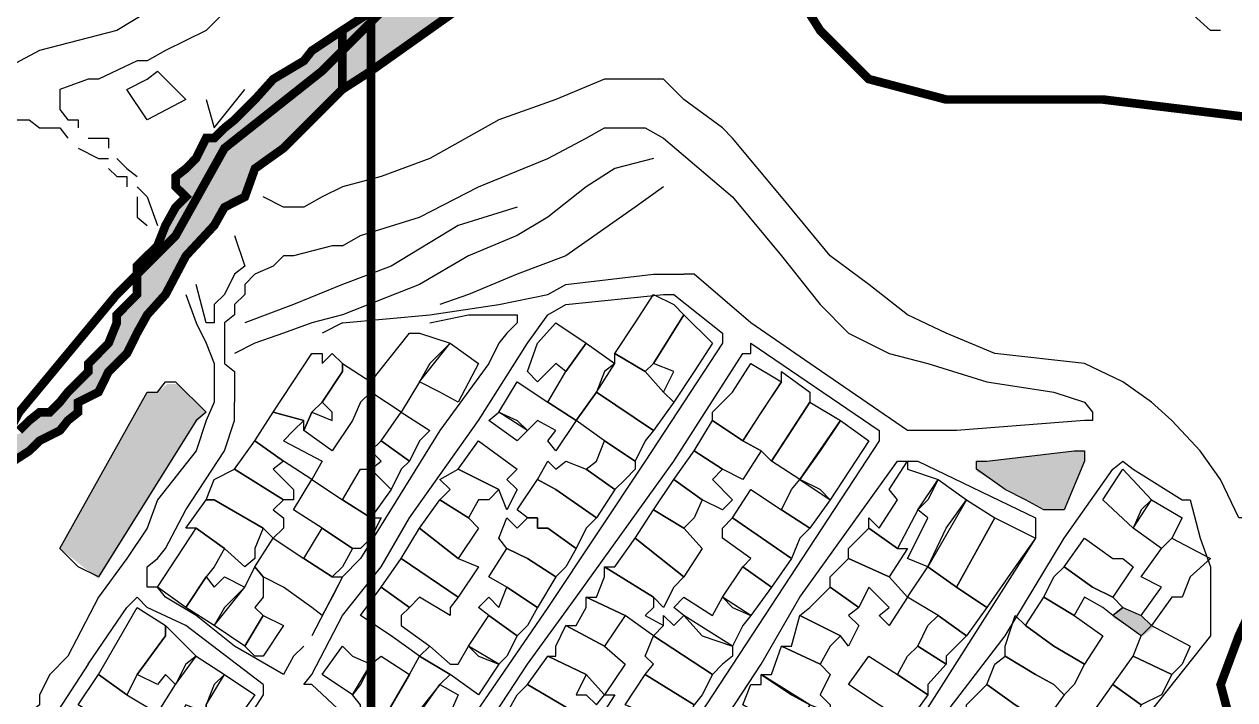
# Model space of a CAD drawing. Header units: millimetres. Extents: x -3588 to 75209, y -3737 to 38254.
# Drawn here: x 3997.3 to 4165.4, y 20101.8 to 20195.7 of the extents above; entities that cross this region are included whole.
import ezdxf

# ---------------------------------------------------------------- set-up
doc = ezdxf.new("R2010")
doc.units = ezdxf.units.MM
doc.layers.add('H', color=250, linetype='Continuous')
doc.layers.add('P', color=253, linetype='Continuous')

msp = doc.modelspace()

# ---------------------------------------------------------------- hatches: boundary and pattern name
at = {"layer": 'H', "linetype": 'Continuous'}
for points in [[(4041.519, 20186.375), (4041.519, 20194.553), (4049.697, 20199.914), (4057.891, 20204.155), (4071.43, 20213.469), (4075.383, 20214.877), (4088.938, 20225.888), (4090.346, 20227.024), (4091.754, 20231.249), (4090.346, 20233.794), (4087.529, 20238.035), (4082.168, 20246.213), (4068.613, 20259.768), (4055.058, 20274.443), (4051.105, 20281.213), (4046.88, 20290.815), (4045.744, 20297.585), (4046.88, 20301.538), (4049.697, 20309.731), (4051.105, 20312.548), (4051.105, 20313.972), (4053.65, 20320.742), (4055.058, 20320.742), (4056.482, 20316.501), (4056.482, 20311.14), (4053.65, 20300.417), (4053.65, 20296.176), (4056.482, 20292.223), (4060.435, 20284.046), (4066.068, 20274.443), (4071.43, 20267.674), (4075.383, 20263.721), (4082.168, 20251.574), (4087.529, 20244.804), (4091.754, 20238.035), (4093.179, 20233.794), (4093.179, 20229.841), (4091.754, 20225.888), (4086.393, 20216.286), (4079.624, 20209.516), (4073.974, 20208.108), (4071.43, 20205.563), (4059.299, 20198.794), (4045.744, 20189.192), (4041.519, 20186.375), (4041.519, 20186.375)], [(4041.519, 20194.553), (4041.519, 20186.375), (4037.566, 20182.422), (4033.325, 20178.469), (4029.372, 20175.636), (4027.964, 20171.699), (4025.419, 20170.275), (4024.011, 20167.458), (4019.786, 20163.506), (4017.241, 20158.144), (4014.408, 20155.312), (4013, 20152.495), (4011.88, 20149.95), (4009.047, 20147.134), (4007.639, 20144.589), (4005.094, 20143.181), (4005.094, 20141.773), (4003.686, 20140.364), (4002.278, 20138.94), (3999.461, 20137.82), (3998.325, 20136.411), (3994.084, 20133.579), (3991.555, 20131.05), (3988.722, 20126.809), (3988.722, 20125.401), (3987.314, 20124.264), (3987.314, 20121.448), (3985.906, 20117.495), (3985.906, 20116.087), (3984.77, 20113.254), (3984.77, 20110.725), (3984.77, 20109.301), (3984.77, 20105.076), (3984.77, 20102.531), (3984.77, 20099.715), (3985.906, 20098.29), (3987.314, 20094.338), (3987.314, 20091.521), (3991.555, 20086.16), (3992.675, 20082.207), (3994.084, 20080.798), (3995.508, 20079.39), (3995.508, 20077.966), (3996.916, 20076.845), (3996.916, 20072.604), (3996.916, 20068.652), (3996.916, 20065.835), (3996.916, 20063.29), (3996.916, 20059.065), (3996.916, 20055.112), (3995.508, 20053.688), (3994.084, 20050.871), (3991.555, 20048.327), (3990.131, 20046.919), (3987.314, 20046.919), (3985.906, 20045.51), (3980.545, 20042.966), (3979.136, 20041.557), (3976.592, 20040.149), (3973.759, 20038.741), (3969.806, 20038.741), (3954.859, 20034.788), (3949.481, 20031.955), (3945.256, 20030.547), (3941.303, 20029.426), (3937.351, 20026.594), (3933.11, 20025.185), (3927.748, 20021.233), (3923.795, 20018.416), (3919.57, 20014.463), (3914.209, 20009.102), (3910.256, 20003.452), (3907.424, 20000.908), (3903.471, 19998.091), (3900.654, 19995.547), (3896.701, 19992.714), (3892.46, 19989.897), (3888.507, 19988.777), (3884.282, 19985.944), (3881.738, 19984.536), (3880.329, 19983.128), (3878.921, 19981.991), (3878.921, 19980.583), (3877.513, 19979.175), (3877.513, 19977.766), (3876.376, 19976.342), (3873.56, 19975.222), (3872.135, 19975.222), (3872.135, 19973.814), (3869.607, 19972.389), (3868.183, 19970.981), (3865.366, 19968.452), (3862.821, 19965.62), (3861.413, 19962.803), (3860.005, 19962.803), (3857.188, 19961.667), (3853.235, 19958.85), (3850.402, 19957.442), (3846.449, 19954.897), (3845.041, 19954.897), (3845.041, 19953.489), (3843.633, 19952.065), (3843.633, 19950.656), (3843.633, 19948.128), (3842.497, 19943.887), (3842.497, 19939.934), (3842.497, 19935.693), (3842.497, 19934.572), (3842.497, 19933.164), (3841.088, 19931.74), (3839.68, 19928.923), (3838.272, 19927.803), (3835.727, 19926.379), (3832.91, 19926.379), (3831.486, 19926.379), (3826.125, 19926.379), (3823.308, 19926.379), (3820.763, 19927.803), (3819.355, 19927.803), (3817.947, 19928.923), (3816.539, 19930.331), (3816.539, 19931.74), (3815.402, 19935.693), (3813.994, 19941.342), (3813.994, 19943.887), (3812.586, 19946.703), (3811.161, 19952.065), (3808.633, 19956.017), (3807.208, 19957.442), (3807.208, 19958.85), (3805.8, 19958.85), (3801.847, 19960.258), (3799.03, 19960.258), (3797.622, 19960.258), (3796.214, 19958.85), (3795.078, 19957.442), (3793.669, 19956.017), (3792.261, 19954.897), (3790.837, 19953.489), (3789.428, 19949.248), (3788.308, 19946.703), (3785.475, 19941.342), (3782.659, 19935.693), (3781.522, 19930.331), (3780.114, 19926.379), (3780.114, 19924.97), (3781.522, 19923.562), (3781.522, 19922.154), (3782.659, 19921.017), (3784.067, 19919.609), (3786.884, 19918.201), (3790.837, 19915.368), (3795.078, 19912.839), (3797.622, 19910.007), (3799.03, 19907.478), (3800.439, 19906.054), (3800.439, 19903.237), (3800.439, 19901.829), (3800.439, 19899.284), (3800.439, 19897.876), (3800.439, 19895.043), (3797.622, 19892.515), (3795.078, 19887.153), (3792.261, 19882.912), (3784.067, 19873.598), (3775.889, 19863.996), (3769.104, 19855.818), (3762.334, 19847.624), (3755.564, 19840.855), (3754.428, 19838.31), (3753.02, 19835.493), (3746.234, 19824.755), (3743.418, 19819.394), (3740.873, 19815.169), (3739.465, 19813.744), (3736.648, 19812.624), (3732.695, 19811.216), (3728.454, 19809.792), (3725.909, 19809.792), (3724.501, 19809.792), (3721.685, 19809.792), (3720.548, 19809.792), (3719.14, 19809.792), (3714.915, 19811.216), (3712.37, 19812.624), (3708.129, 19816.577), (3705.585, 19817.985), (3702.768, 19817.985), (3701.36, 19817.985), (3698.815, 19817.985), (3693.454, 19816.577), (3685.26, 19815.169), (3679.899, 19813.744), (3673.129, 19812.624), (3667.48, 19811.216), (3662.119, 19811.216), (3659.574, 19811.216), (3656.757, 19812.624), (3653.941, 19813.744), (3649.988, 19815.169), (3647.155, 19817.985), (3644.611, 19820.53), (3641.794, 19823.347), (3639.249, 19824.755), (3635.024, 19828.708), (3629.663, 19832.949), (3626.831, 19834.069), (3624.286, 19836.902), (3620.061, 19842.263), (3618.925, 19845.08), (3618.925, 19846.504), (3620.061, 19846.504), (3622.878, 19847.624), (3624.286, 19847.624), (3625.71, 19846.504), (3626.831, 19846.504), (3628.239, 19845.08), (3631.071, 19842.263), (3635.024, 19838.31), (3639.249, 19834.069), (3641.794, 19831.541), (3646.035, 19827.3), (3649.988, 19824.755), (3652.805, 19823.347), (3655.349, 19820.53), (3659.574, 19819.394), (3662.119, 19817.985), (3664.935, 19817.985), (3668.888, 19817.985), (3674.266, 19817.985), (3682.443, 19819.394), (3686.684, 19819.394), (3690.637, 19820.53), (3693.454, 19821.938), (3695.999, 19823.347), (3700.224, 19821.938), (3702.768, 19821.938), (3707.009, 19820.53), (3709.538, 19819.394), (3712.37, 19817.985), (3714.915, 19813.744), (3721.685, 19815.169), (3727.334, 19815.169), (3731.287, 19816.577), (3736.648, 19817.985), (3740.873, 19824.755), (3744.826, 19830.116), (3747.659, 19836.902), (3751.611, 19843.671), (3755.564, 19849.033), (3759.789, 19854.394), (3766.559, 19862.588), (3781.522, 19877.551), (3786.884, 19884.321), (3789.428, 19889.682), (3790.837, 19891.09), (3792.261, 19893.923), (3792.261, 19896.468), (3793.669, 19899.284), (3793.669, 19901.829), (3792.261, 19904.646), (3790.837, 19906.054), (3789.428, 19908.598), (3786.884, 19911.415), (3782.659, 19914.248), (3778.706, 19916.792), (3775.889, 19918.201), (3775.889, 19919.609), (3774.753, 19921.017), (3774.753, 19923.562), (3774.753, 19927.803), (3774.753, 19931.74), (3777.297, 19938.525), (3780.114, 19942.478), (3782.659, 19946.703), (3784.067, 19950.656), (3786.884, 19956.017), (3789.428, 19958.85), (3790.837, 19960.258), (3792.261, 19961.667), (3793.669, 19962.803), (3795.078, 19962.803), (3797.622, 19964.211), (3800.439, 19964.211), (3804.392, 19964.211), (3808.633, 19962.803), (3809.753, 19962.803), (3811.161, 19960.258), (3812.586, 19957.442), (3815.402, 19954.897), (3817.947, 19946.703), (3820.763, 19942.478), (3820.763, 19938.525), (3822.172, 19937.117), (3822.172, 19934.572), (3823.308, 19933.164), (3823.308, 19931.74), (3826.125, 19930.331), (3827.533, 19928.923), (3828.957, 19928.923), (3830.078, 19928.923), (3832.91, 19930.331), (3835.727, 19931.74), (3836.863, 19933.164), (3838.272, 19934.572), (3839.68, 19935.693), (3839.68, 19938.525), (3839.68, 19939.934), (3839.68, 19942.478), (3839.68, 19945.295), (3839.68, 19949.248), (3841.088, 19952.065), (3842.497, 19953.489), (3842.497, 19954.897), (3845.041, 19957.442), (3847.858, 19958.85), (3850.402, 19960.258), (3851.811, 19961.667), (3854.643, 19962.803), (3857.188, 19964.211), (3860.005, 19967.028), (3861.413, 19968.452), (3863.958, 19970.981), (3865.366, 19973.814), (3868.183, 19975.222), (3869.607, 19976.342), (3872.135, 19979.175), (3872.135, 19981.991), (3873.56, 19981.991), (3874.968, 19983.128), (3876.376, 19983.128), (3878.921, 19985.944), (3880.329, 19987.353), (3881.738, 19988.777), (3883.146, 19989.897), (3884.282, 19989.897), (3885.691, 19991.306), (3888.507, 19994.138), (3889.932, 19995.547), (3892.46, 19996.667), (3897.837, 19999.5), (3900.654, 20002.316), (3904.607, 20006.269), (3911.377, 20014.463), (3914.209, 20016.992), (3918.162, 20021.233), (3922.387, 20023.777), (3924.932, 20026.594), (3930.581, 20030.547), (3934.534, 20031.955), (3938.487, 20034.788), (3944.12, 20037.316), (3949.481, 20038.741), (3958.812, 20041.557), (3968.398, 20044.102), (3973.759, 20045.51), (3975.183, 20045.51), (3976.592, 20046.919), (3980.545, 20049.751), (3981.953, 20049.751), (3983.361, 20049.751), (3987.314, 20050.871), (3988.722, 20050.871), (3990.131, 20050.871), (3990.131, 20052.28), (3990.131, 20055.112), (3991.555, 20059.065), (3992.675, 20060.474), (3994.084, 20063.29), (3992.675, 20070.076), (3991.555, 20075.437), (3990.131, 20077.966), (3988.722, 20082.207), (3987.314, 20084.751), (3984.77, 20087.568), (3983.361, 20090.401), (3980.545, 20098.29), (3980.545, 20099.715), (3980.545, 20102.531), (3980.545, 20105.076), (3980.545, 20109.301), (3980.545, 20111.846), (3980.545, 20114.662), (3981.953, 20117.495), (3981.953, 20120.039), (3983.361, 20122.856), (3984.77, 20124.264), (3984.77, 20125.401), (3985.906, 20126.809), (3987.314, 20129.626), (3990.131, 20133.579), (3992.675, 20136.411), (3994.084, 20137.82), (3996.916, 20138.94), (3998.325, 20140.364), (3999.461, 20141.773), (4000.869, 20141.773), (4002.278, 20143.181), (4003.686, 20144.589), (4006.231, 20147.134), (4006.231, 20148.542), (4007.639, 20149.95), (4009.047, 20151.375), (4010.456, 20153.903), (4010.456, 20155.312), (4011.88, 20156.736), (4013, 20158.144), (4013, 20159.265), (4013, 20162.097), (4014.408, 20163.506), (4015.833, 20164.914), (4017.241, 20167.458), (4018.649, 20170.275), (4019.786, 20171.699), (4018.649, 20172.82), (4018.649, 20174.228), (4019.786, 20175.636), (4021.194, 20177.061), (4022.602, 20179.589), (4024.011, 20179.589), (4025.419, 20181.014), (4026.555, 20182.422), (4029.372, 20185.239), (4032.205, 20187.783), (4036.157, 20190.6), (4037.566, 20192.024), (4041.519, 20194.553), (4041.519, 20194.553)], [(4007.639, 20118.615), (4002.278, 20122.856), (4014.408, 20144.589), (4015.833, 20144.589), (4017.241, 20145.725), (4018.649, 20145.725), (4019.786, 20144.589), (4021.194, 20143.181), (4022.602, 20141.773), (4021.194, 20140.364), (4007.639, 20118.615), (4007.639, 20118.615)], [(4139.189, 20128.217), (4133.828, 20131.05), (4129.587, 20133.579), (4129.587, 20134.987), (4130.995, 20134.987), (4143.142, 20136.411), (4144.551, 20136.411), (4144.551, 20134.987), (4141.734, 20128.217), (4140.598, 20128.217), (4139.189, 20128.217), (4139.189, 20128.217)], [(4148.504, 20113.254), (4149.912, 20114.662), (4152.729, 20113.254), (4154.153, 20111.846), (4152.729, 20110.725), (4148.504, 20113.254), (4148.504, 20113.254)]]:
    msp.add_hatch(color=256, dxfattribs=at).paths.add_polyline_path(points)

# ---------------------------------------------------------------- linework, layer by layer
at = {"layer": 'P', "const_width": 1.2}
for points in [[(4045.472, 14444.355), (4045.472, 23770.582)], [(4179.551, 20021.233), (4187.745, 20034.788), (4187.745, 20046.919), (4179.551, 20066.123), (4168.828, 20083.615), (4163.467, 20103.94), (4165.996, 20110.725), (4171.645, 20122.856), (4175.598, 20129.626), (4175.598, 20140.636), (4172.781, 20155.312), (4170.237, 20167.747), (4170.237, 20182.422), (4171.645, 20182.422), (4190.561, 20186.647), (4200.164, 20193.433), (4208.069, 20200.202), (4214.839, 20208.396), (4232.619, 20221.935), (4243.358, 20225.888), (4254.352, 20229.841)], [(3926.34, 20024.049), (3933.11, 20030.835), (3937.062, 20034.788), (3952.026, 20039.013), (3962.748, 20041.557), (3975.183, 20045.798), (3984.497, 20051.16), (3988.722, 20060.474), (3987.314, 20074.013), (3984.497, 20095.762), (3984.497, 20114.662), (3987.314, 20124.264), (3996.628, 20141.773), (4010.183, 20158.144), (4018.361, 20166.322), (4025.147, 20178.469), (4038.686, 20189.192), (4048.288, 20198.794), (4060.435, 20206.972), (4072.566, 20210.925)], [(4072.566, 20210.925), (4071.158, 20208.396), (4091.482, 20209.516), (4101.085, 20205.563), (4107.854, 20194.841), (4114.624, 20188.071), (4125.346, 20185.239), (4147.095, 20185.239), (4170.237, 20182.422), (4170.237, 20167.747), (4172.781, 20155.312), (4175.598, 20140.636), (4175.598, 20129.626), (4171.645, 20122.856), (4165.996, 20110.725), (4163.467, 20103.94), (4168.828, 20083.615), (4179.551, 20066.123), (4187.745, 20046.919), (4187.745, 20034.788), (4179.551, 20021.233)], [(4208.069, 20200.202), (4200.164, 20193.433), (4190.561, 20186.647), (4171.645, 20182.422), (4170.237, 20182.422), (4147.095, 20185.239), (4125.346, 20185.239), (4114.624, 20188.071), (4107.854, 20194.841), (4101.085, 20205.563)], [(4048.288, 20198.794), (4038.686, 20189.192), (4025.147, 20178.469), (4018.361, 20166.322), (4010.183, 20158.144), (3996.628, 20141.773), (3987.314, 20124.264), (3984.497, 20114.662), (3984.497, 20095.762), (3987.314, 20074.013), (3988.722, 20060.474), (3984.497, 20051.16), (3975.183, 20045.798), (3962.748, 20041.557), (3952.026, 20039.013), (3937.062, 20034.788), (3935.654, 20033.363), (3933.11, 20030.835), (3926.34, 20024.049)], [(4041.519, 20186.647), (4041.519, 20194.841), (4049.697, 20200.202)], [(4059.011, 20198.794), (4045.472, 20189.192), (4041.519, 20186.647), (4041.519, 20186.647)], [(4041.519, 20194.841), (4041.519, 20186.647), (4037.278, 20182.422), (4033.325, 20178.469), (4029.372, 20175.636), (4027.964, 20171.699), (4025.147, 20170.275), (4023.723, 20167.747), (4019.786, 20163.506), (4016.953, 20158.144), (4014.408, 20155.312), (4013, 20152.783), (4011.592, 20149.95), (4009.047, 20147.422), (4007.639, 20144.589), (4004.822, 20143.181), (4004.822, 20141.773), (4003.398, 20140.636), (4002.278, 20139.228), (3999.461, 20137.82), (3998.037, 20136.411), (3994.084, 20133.867)], [(3996.628, 20139.228), (3998.037, 20140.636), (3999.461, 20141.773), (4000.869, 20141.773), (4002.278, 20143.181), (4003.398, 20144.589), (4006.231, 20147.422), (4006.231, 20148.542), (4007.639, 20149.95), (4009.047, 20151.375), (4010.183, 20154.191), (4010.183, 20155.312), (4011.592, 20156.736), (4013, 20158.144), (4013, 20159.553), (4013, 20162.097), (4014.408, 20163.506), (4015.833, 20164.914), (4016.953, 20167.747), (4018.361, 20170.275), (4019.786, 20171.699), (4018.361, 20173.108), (4018.361, 20174.516), (4019.786, 20175.636), (4021.194, 20177.061), (4022.602, 20179.877), (4023.723, 20179.877), (4025.147, 20181.286), (4026.555, 20182.422), (4029.372, 20185.239), (4031.916, 20188.071), (4036.157, 20190.6), (4037.278, 20192.024), (4041.519, 20194.841), (4041.519, 20194.841)]]:
    msp.add_lwpolyline(points, dxfattribs=at)
at = {"layer": 'P'}
for points in [[(4163.467, 20194.841), (4162.059, 20194.841), (4159.226, 20197.385), (4158.106, 20198.794), (4158.106, 20200.202)], [(4014.408, 20197.385), (4010.183, 20194.841)], [(4025.147, 20197.385), (4022.602, 20194.841), (4019.786, 20193.433)], [(4010.183, 20194.841), (4004.822, 20193.433)], [(4004.822, 20193.433), (3999.461, 20192.024)], [(4019.786, 20193.433), (4016.953, 20192.024)], [(3999.461, 20192.024), (3994.084, 20189.192), (3991.267, 20188.071), (3989.859, 20186.647)], [(4016.953, 20192.024), (4014.408, 20190.6), (4013, 20190.6)], [(4013, 20190.6), (4007.639, 20188.071)], [(4014.408, 20188.071), (4015.833, 20189.192), (4019.786, 20185.239), (4014.408, 20182.422), (4011.592, 20186.647), (4014.408, 20188.071)], [(4007.639, 20188.071), (4006.231, 20188.071), (4002.278, 20186.647)], [(4094.299, 20181.286), (4088.938, 20185.239), (4086.121, 20188.071), (4082.168, 20188.071), (4077.927, 20188.071), (4071.158, 20185.239), (4063.252, 20182.422), (4053.65, 20177.061), (4046.88, 20174.516)], [(4002.278, 20186.647), (4002.278, 20185.239), (4002.278, 20183.83), (4003.398, 20182.422), (4004.822, 20182.422), (4004.822, 20181.286)], [(4022.602, 20185.239), (4023.723, 20181.286), (4027.964, 20186.647)], [(3994.084, 20182.422), (3995.508, 20182.422), (3998.037, 20182.422), (3999.461, 20181.286), (4002.278, 20181.286), (4003.398, 20179.877)], [(4041.519, 20164.914), (4044.047, 20166.322), (4052.241, 20168.867), (4060.435, 20173.108), (4070.021, 20177.061), (4075.383, 20179.877), (4077.927, 20181.286), (4080.76, 20181.286), (4083.576, 20181.286), (4086.121, 20179.877), (4095.707, 20171.699), (4102.493, 20163.506), (4107.854, 20156.736), (4111.807, 20152.783), (4117.456, 20149.95), (4122.818, 20148.542), (4130.995, 20145.998), (4140.31, 20144.589), (4144.551, 20143.181), (4145.671, 20141.773), (4145.671, 20140.636), (4144.551, 20140.636), (4126.77, 20139.228), (4124.226, 20139.228), (4119.985, 20139.228), (4106.446, 20148.542), (4098.252, 20154.191), (4090.346, 20160.961), (4088.938, 20160.961)], [(4102.493, 20171.699), (4095.707, 20179.877), (4094.299, 20181.286)], [(4006.231, 20179.877), (4009.047, 20179.877), (4009.047, 20178.469)], [(4004.822, 20178.469), (4007.639, 20177.061), (4009.047, 20177.061)], [(4010.183, 20177.061), (4011.592, 20175.636), (4013, 20174.516)], [(4084.697, 20177.061), (4079.335, 20175.636), (4075.383, 20173.108), (4070.021, 20168.867), (4065.796, 20166.322), (4059.011, 20163.506), (4052.241, 20159.553), (4041.519, 20155.312)], [(4009.047, 20175.636), (4010.183, 20174.516), (4011.592, 20174.516), (4011.592, 20173.108)], [(4046.88, 20174.516), (4041.519, 20173.108)], [(4013, 20173.108), (4014.408, 20171.699), (4015.833, 20167.747)], [(4041.519, 20173.108), (4038.686, 20171.699)], [(4086.121, 20173.108), (4082.168, 20170.275), (4072.566, 20163.506), (4065.796, 20160.961), (4059.011, 20158.144), (4055.058, 20156.736)], [(4013, 20171.699), (4013, 20168.867), (4014.408, 20167.747)], [(4036.157, 20170.275), (4033.325, 20170.275), (4030.508, 20171.699)], [(4038.686, 20171.699), (4036.157, 20170.275)], [(4171.645, 20128.217), (4170.237, 20127.097), (4167.42, 20127.097), (4165.996, 20127.097), (4163.467, 20132.458), (4160.634, 20136.411), (4156.681, 20140.636), (4153.865, 20143.181), (4149.912, 20145.998), (4144.551, 20148.542), (4132.132, 20149.95), (4125.346, 20152.783), (4119.985, 20155.312), (4114.624, 20159.553), (4109.262, 20163.506), (4102.493, 20171.699)], [(4065.796, 20170.275), (4057.602, 20167.747), (4048.288, 20162.097), (4041.519, 20159.553)], [(4026.555, 20166.322), (4027.964, 20162.097)], [(4040.11, 20164.914), (4034.733, 20163.506)], [(4041.519, 20164.914), (4040.11, 20164.914)], [(4034.733, 20163.506), (4033.325, 20163.506), (4031.916, 20162.097)], [(4026.555, 20160.961), (4025.147, 20158.144)], [(4027.964, 20162.097), (4026.555, 20160.961)], [(4029.372, 20160.961), (4027.964, 20159.553)], [(4031.916, 20162.097), (4029.372, 20160.961)], [(4041.519, 20154.191), (4053.65, 20155.312), (4063.252, 20156.736), (4070.021, 20158.144), (4072.566, 20159.553), (4084.697, 20160.961), (4088.938, 20160.961)], [(4022.602, 20154.191), (4021.194, 20159.553)], [(4027.964, 20159.553), (4027.964, 20158.144)], [(4041.519, 20159.553), (4034.733, 20156.736), (4027.964, 20154.191)], [(4019.786, 20158.144), (4021.194, 20154.191), (4022.602, 20151.375)], [(4025.147, 20158.144), (4023.723, 20156.736)], [(4027.964, 20158.144), (4026.555, 20156.736), (4026.555, 20155.312)], [(4046.88, 20120.312), (4050.833, 20127.097), (4060.435, 20140.636), (4067.205, 20151.375), (4070.021, 20155.312), (4072.566, 20156.736), (4086.121, 20158.144), (4087.529, 20158.144), (4094.299, 20152.783), (4094.299, 20151.375), (4083.576, 20134.987), (4070.021, 20114.662), (4059.011, 20098.579), (4055.058, 20093.217), (4055.058, 20091.809), (4053.65, 20091.809), (4045.472, 20098.579), (4041.519, 20099.987), (4037.278, 20103.94), (4036.157, 20103.94), (4037.278, 20105.348), (4041.519, 20113.542), (4046.88, 20120.312)], [(4082.168, 20154.191), (4084.697, 20158.144), (4087.529, 20156.736), (4088.938, 20155.312), (4084.697, 20148.542), (4083.576, 20147.422), (4079.335, 20149.95), (4082.168, 20154.191)], [(4023.723, 20156.736), (4023.723, 20154.191)], [(4023.723, 20154.191), (4022.602, 20154.191)], [(4026.555, 20155.312), (4025.147, 20154.191), (4025.147, 20152.783)], [(4041.519, 20155.312), (4037.278, 20154.191), (4033.325, 20152.783), (4029.372, 20151.375), (4026.555, 20149.95)], [(4041.519, 20154.191), (4038.686, 20152.783)], [(4053.65, 20154.191), (4059.011, 20155.312), (4060.435, 20155.312), (4065.796, 20155.312), (4065.796, 20154.191), (4064.372, 20152.783), (4063.252, 20151.375), (4061.843, 20148.542), (4055.058, 20139.228), (4044.047, 20121.448), (4041.519, 20118.903)], [(4068.613, 20151.375), (4071.158, 20154.191), (4075.383, 20151.375), (4072.566, 20147.422), (4071.158, 20148.542), (4068.613, 20145.998), (4067.205, 20147.422), (4068.613, 20151.375)], [(4090.346, 20147.422), (4087.529, 20143.181), (4086.121, 20144.589), (4087.529, 20147.422), (4084.697, 20148.542), (4088.938, 20155.312), (4092.891, 20151.375), (4090.346, 20147.422)], [(4025.147, 20152.783), (4025.147, 20151.375)], [(4053.65, 20148.542), (4052.241, 20145.998), (4049.697, 20141.773), (4045.472, 20144.589), (4045.472, 20145.998), (4050.833, 20152.783), (4052.241, 20152.783), (4056.482, 20151.375), (4053.65, 20148.542)], [(4022.602, 20151.375), (4023.723, 20148.542)], [(4025.147, 20151.375), (4025.147, 20149.95)], [(4055.058, 20144.589), (4052.241, 20145.998), (4056.482, 20151.375), (4060.435, 20148.542), (4057.602, 20143.181), (4055.058, 20144.589)], [(4067.205, 20106.772), (4073.974, 20116.087), (4087.529, 20134.987), (4097.132, 20149.95), (4098.252, 20149.95), (4098.252, 20151.375), (4116.032, 20139.228), (4116.032, 20137.82), (4090.346, 20098.579), (4086.121, 20091.809), (4077.927, 20079.662), (4076.807, 20078.254), (4075.383, 20078.254), (4064.372, 20085.023), (4056.482, 20090.401), (4061.843, 20098.579), (4067.205, 20106.772)], [(4077.927, 20147.422), (4076.807, 20144.589), (4073.974, 20140.636), (4070.021, 20143.181), (4072.566, 20147.422), (4075.383, 20151.375), (4079.335, 20148.542), (4077.927, 20147.422)], [(4025.147, 20149.95), (4025.147, 20148.542)], [(4038.686, 20149.95), (4038.686, 20148.542), (4040.11, 20149.95), (4041.519, 20148.542), (4041.519, 20147.422), (4038.686, 20143.181), (4037.278, 20141.773), (4036.157, 20139.228), (4036.157, 20140.636), (4031.916, 20141.773), (4037.278, 20149.95), (4038.686, 20149.95)], [(4083.576, 20147.422), (4086.121, 20144.589), (4087.529, 20143.181), (4084.697, 20139.228), (4076.807, 20144.589), (4079.335, 20148.542), (4079.335, 20149.95), (4083.576, 20147.422)], [(4023.723, 20148.542), (4023.723, 20144.589)], [(4025.147, 20148.542), (4026.555, 20147.422), (4026.555, 20144.589)], [(4044.047, 20143.181), (4042.927, 20140.636), (4040.11, 20136.411), (4036.157, 20139.228), (4037.278, 20141.773), (4040.11, 20140.636), (4040.11, 20141.773), (4038.686, 20143.181), (4041.519, 20147.422), (4041.519, 20148.542), (4045.472, 20145.998), (4045.472, 20144.589), (4044.047, 20143.181)], [(4099.66, 20141.773), (4097.132, 20137.82), (4092.891, 20140.636), (4092.891, 20141.773), (4095.707, 20144.589), (4098.252, 20148.542), (4102.493, 20145.998), (4099.66, 20141.773)], [(4103.901, 20139.228), (4101.085, 20134.987), (4099.66, 20136.411), (4097.132, 20137.82), (4102.493, 20145.998), (4102.493, 20147.422), (4106.446, 20144.589), (4106.446, 20143.181), (4103.901, 20139.228)], [(4004.822, 20120.312), (4002.278, 20122.856), (4014.408, 20144.589), (4015.833, 20144.589), (4016.953, 20145.998), (4018.361, 20145.998), (4019.786, 20144.589), (4021.194, 20143.181), (4022.602, 20141.773), (4021.194, 20140.636), (4007.639, 20118.903), (4004.822, 20120.312)], [(4070.021, 20143.181), (4073.974, 20140.636), (4071.158, 20136.411), (4070.021, 20137.82), (4071.158, 20139.228), (4068.613, 20140.636), (4067.205, 20139.228), (4063.252, 20141.773), (4065.796, 20145.998), (4070.021, 20143.181)], [(4023.723, 20144.589), (4023.723, 20143.181)], [(4026.555, 20144.589), (4026.555, 20143.181)], [(4083.576, 20137.82), (4082.168, 20134.987), (4077.927, 20137.82), (4073.974, 20140.636), (4076.807, 20144.589), (4084.697, 20139.228), (4083.576, 20137.82)], [(4023.723, 20143.181), (4022.602, 20140.636)], [(4026.555, 20140.636), (4026.555, 20143.181)], [(4107.854, 20136.411), (4105.021, 20132.458), (4101.085, 20134.987), (4106.446, 20143.181), (4110.671, 20140.636), (4107.854, 20136.411)], [(4022.602, 20140.636), (4021.194, 20136.411)], [(4025.147, 20136.411), (4026.555, 20140.636)], [(4034.733, 20139.228), (4033.325, 20137.82), (4038.686, 20134.987), (4037.278, 20132.458), (4033.325, 20134.987), (4029.372, 20137.82), (4031.916, 20141.773), (4036.157, 20140.636), (4034.733, 20139.228)], [(4052.241, 20137.82), (4050.833, 20134.987), (4046.88, 20137.82), (4049.697, 20141.773), (4053.65, 20139.228), (4052.241, 20137.82)], [(4065.796, 20140.636), (4067.205, 20139.228), (4065.796, 20137.82), (4061.843, 20140.636), (4063.252, 20141.773), (4065.796, 20140.636)], [(4097.132, 20137.82), (4099.66, 20136.411), (4097.132, 20132.458), (4094.299, 20133.867), (4090.346, 20136.411), (4092.891, 20140.636), (4097.132, 20137.82)], [(4107.854, 20131.05), (4105.021, 20132.458), (4110.671, 20140.636), (4114.624, 20137.82), (4109.262, 20129.626), (4107.854, 20131.05)], [(4031.916, 20133.867), (4034.733, 20131.05), (4034.733, 20129.626), (4033.325, 20129.626), (4026.555, 20133.867), (4029.372, 20137.82), (4033.325, 20134.987), (4031.916, 20133.867)], [(4049.697, 20133.867), (4048.288, 20131.05), (4045.472, 20133.867), (4046.88, 20134.987), (4045.472, 20136.411), (4046.88, 20137.82), (4050.833, 20134.987), (4049.697, 20133.867)], [(4065.796, 20133.867), (4064.372, 20132.458), (4065.796, 20131.05), (4064.372, 20128.217), (4063.252, 20131.05), (4057.602, 20133.867), (4060.435, 20137.82), (4065.796, 20133.867)], [(4082.168, 20133.867), (4080.76, 20132.458), (4079.335, 20131.05), (4075.383, 20133.867), (4076.807, 20134.987), (4077.927, 20137.82), (4082.168, 20134.987), (4082.168, 20133.867)], [(4021.194, 20136.411), (4015.833, 20129.626)], [(4019.786, 20128.217), (4025.147, 20136.411)], [(4092.891, 20132.458), (4095.707, 20129.626), (4094.299, 20128.217), (4091.482, 20129.626), (4087.529, 20132.458), (4090.346, 20136.411), (4094.299, 20133.867), (4092.891, 20132.458)], [(4136.357, 20129.626), (4133.54, 20131.05), (4129.587, 20133.867), (4129.587, 20134.987), (4130.995, 20134.987), (4143.142, 20136.411), (4144.551, 20136.411), (4144.551, 20134.987), (4141.734, 20128.217), (4140.31, 20128.217), (4138.901, 20128.217), (4136.357, 20129.626)], [(4033.325, 20125.673), (4031.916, 20124.264), (4030.508, 20125.673), (4023.723, 20129.626), (4022.602, 20129.626), (4023.723, 20132.458), (4026.555, 20133.867), (4033.325, 20129.626), (4031.916, 20128.217), (4033.325, 20127.097), (4033.325, 20125.673)], [(4045.472, 20133.867), (4048.288, 20131.05), (4045.472, 20127.097), (4041.519, 20129.626), (4044.047, 20133.867), (4045.472, 20133.867)], [(4061.843, 20129.626), (4060.435, 20129.626), (4059.011, 20127.097), (4055.058, 20129.626), (4056.482, 20131.05), (4055.058, 20132.458), (4057.602, 20133.867), (4063.252, 20131.05), (4061.843, 20129.626)], [(4075.383, 20133.867), (4079.335, 20131.05), (4076.807, 20127.097), (4071.158, 20131.05), (4068.613, 20132.458), (4070.021, 20134.987), (4071.158, 20133.867), (4072.566, 20134.987), (4075.383, 20133.867)], [(4099.66, 20106.772), (4105.021, 20116.087), (4118.577, 20134.987), (4119.985, 20134.987), (4121.409, 20134.987), (4137.781, 20127.097), (4137.781, 20125.673), (4137.781, 20124.264), (4121.409, 20098.579), (4116.032, 20090.401), (4109.262, 20079.662), (4107.854, 20078.254), (4098.252, 20064.699), (4097.132, 20064.699), (4080.76, 20075.437), (4079.335, 20076.845), (4080.76, 20078.254), (4094.299, 20098.579), (4099.66, 20106.772)], [(4122.818, 20129.626), (4121.409, 20128.217), (4118.577, 20122.856), (4114.624, 20125.673), (4114.624, 20127.097), (4116.032, 20125.673), (4118.577, 20129.626), (4117.456, 20131.05), (4119.985, 20134.987), (4119.985, 20133.867), (4124.226, 20132.458), (4122.818, 20129.626)], [(4133.54, 20110.725), (4141.734, 20124.264), (4148.504, 20133.867), (4149.912, 20134.987), (4151.32, 20133.867), (4158.106, 20129.626), (4159.226, 20129.626), (4160.634, 20124.264), (4162.059, 20120.312), (4162.059, 20116.087), (4162.059, 20112.134), (4162.059, 20110.725), (4152.456, 20098.579)], [(4152.456, 20128.217), (4151.32, 20125.673), (4147.095, 20129.626), (4149.912, 20133.867), (4153.865, 20129.626), (4152.456, 20128.217)], [(4045.472, 20124.264), (4044.047, 20122.856), (4042.927, 20122.856), (4038.686, 20125.673), (4034.733, 20128.217), (4037.278, 20132.458), (4041.519, 20129.626), (4045.472, 20127.097), (4046.88, 20127.097), (4045.472, 20124.264)], [(4075.383, 20125.673), (4073.974, 20122.856), (4070.021, 20125.673), (4068.613, 20125.673), (4068.613, 20127.097), (4067.205, 20127.097), (4065.796, 20128.217), (4068.613, 20132.458), (4071.158, 20131.05), (4076.807, 20127.097), (4075.383, 20125.673)], [(4090.346, 20127.097), (4088.938, 20125.673), (4084.697, 20128.217), (4087.529, 20132.458), (4091.482, 20129.626), (4090.346, 20127.097)], [(4103.901, 20131.05), (4105.021, 20132.458), (4109.262, 20129.626), (4106.446, 20125.673), (4102.493, 20128.217), (4103.901, 20131.05)], [(4121.409, 20124.264), (4122.818, 20127.097), (4121.409, 20128.217), (4124.226, 20132.458), (4128.179, 20129.626), (4122.818, 20120.312), (4119.985, 20121.448), (4121.409, 20124.264)], [(4105.021, 20124.264), (4103.901, 20121.448), (4095.707, 20127.097), (4098.252, 20131.05), (4102.493, 20128.217), (4106.446, 20125.673), (4105.021, 20124.264)], [(4015.833, 20129.626), (4014.408, 20125.673)], [(4029.372, 20121.448), (4027.964, 20120.312), (4025.147, 20122.856), (4021.194, 20125.673), (4019.786, 20125.673), (4022.602, 20129.626), (4023.723, 20129.626), (4030.508, 20125.673), (4029.372, 20122.856), (4029.372, 20121.448)], [(4059.011, 20127.097), (4060.435, 20125.673), (4057.602, 20121.448), (4052.241, 20125.673), (4055.058, 20129.626), (4059.011, 20127.097)], [(4125.346, 20125.673), (4128.179, 20129.626), (4132.132, 20127.097), (4126.77, 20117.495), (4122.818, 20120.312), (4125.346, 20125.673)], [(4156.681, 20124.264), (4155.273, 20122.856), (4151.32, 20125.673), (4153.865, 20129.626), (4158.106, 20127.097), (4156.681, 20124.264)], [(4016.953, 20122.856), (4019.786, 20128.217)], [(4072.566, 20120.312), (4071.158, 20118.903), (4067.205, 20121.448), (4064.372, 20122.856), (4063.252, 20124.264), (4064.372, 20127.097), (4065.796, 20125.673), (4067.205, 20127.097), (4068.613, 20127.097), (4068.613, 20125.673), (4070.021, 20125.673), (4073.974, 20122.856), (4072.566, 20120.312)], [(4088.938, 20125.673), (4091.482, 20122.856), (4088.938, 20118.903), (4082.168, 20124.264), (4084.697, 20128.217), (4088.938, 20125.673)], [(4094.299, 20125.673), (4095.707, 20127.097), (4103.901, 20121.448), (4101.085, 20117.495), (4097.132, 20120.312), (4098.252, 20121.448), (4094.299, 20124.264), (4094.299, 20125.673)], [(4134.948, 20120.312), (4130.995, 20114.662), (4126.77, 20117.495), (4132.132, 20127.097), (4137.781, 20124.264), (4134.948, 20120.312)], [(4014.408, 20125.673), (4011.592, 20121.448), (4007.639, 20116.087)], [(4023.723, 20120.312), (4022.602, 20118.903), (4019.786, 20114.662), (4015.833, 20117.495), (4021.194, 20125.673), (4025.147, 20122.856), (4023.723, 20120.312)], [(4041.519, 20120.312), (4040.11, 20118.903), (4036.157, 20121.448), (4038.686, 20125.673), (4042.927, 20122.856), (4041.519, 20120.312)], [(4057.602, 20121.448), (4060.435, 20120.312), (4057.602, 20116.087), (4049.697, 20121.448), (4052.241, 20125.673), (4057.602, 20121.448)], [(4118.577, 20122.856), (4119.985, 20122.856), (4117.456, 20118.903), (4111.807, 20121.448), (4111.807, 20122.856), (4114.624, 20125.673), (4118.577, 20122.856)], [(4040.11, 20116.087), (4038.686, 20113.542), (4037.278, 20114.662), (4033.325, 20117.495), (4030.508, 20118.903), (4029.372, 20120.312), (4031.916, 20124.264), (4036.157, 20121.448), (4040.11, 20118.903), (4041.519, 20118.903), (4040.11, 20116.087)], [(4087.529, 20117.495), (4086.121, 20114.662), (4084.697, 20116.087), (4077.927, 20120.312), (4079.335, 20120.312), (4082.168, 20124.264), (4088.938, 20118.903), (4087.529, 20117.495)], [(4149.912, 20121.448), (4151.32, 20120.312), (4148.504, 20116.087), (4145.671, 20117.495), (4141.734, 20120.312), (4144.551, 20124.264), (4148.504, 20121.448), (4149.912, 20121.448)], [(4159.226, 20118.903), (4158.106, 20116.087), (4156.681, 20116.087), (4153.865, 20112.134), (4152.456, 20113.542), (4155.273, 20117.495), (4152.456, 20118.903), (4155.273, 20122.856), (4156.681, 20124.264), (4162.059, 20121.448), (4159.226, 20118.903)], [(4015.833, 20121.448), (4016.953, 20122.856)], [(4064.372, 20117.495), (4061.843, 20118.903), (4064.372, 20122.856), (4067.205, 20121.448), (4071.158, 20118.903), (4068.613, 20114.662), (4064.372, 20117.495)], [(4014.408, 20120.312), (4015.833, 20121.448)], [(4014.408, 20117.495), (4014.408, 20118.903), (4014.408, 20120.312)], [(4030.508, 20116.087), (4029.372, 20114.662), (4030.508, 20113.542), (4027.964, 20109.301), (4023.723, 20112.134), (4027.964, 20117.495), (4029.372, 20120.312), (4030.508, 20118.903), (4030.508, 20116.087)], [(4056.482, 20114.662), (4056.482, 20113.542), (4052.241, 20116.087), (4050.833, 20114.662), (4046.88, 20117.495), (4049.697, 20121.448), (4057.602, 20116.087), (4056.482, 20114.662)], [(4084.697, 20114.662), (4083.576, 20113.542), (4086.121, 20112.134), (4084.697, 20110.725), (4080.76, 20113.542), (4075.383, 20116.087), (4076.807, 20116.087), (4077.927, 20118.903), (4077.927, 20120.312), (4084.697, 20116.087), (4084.697, 20114.662)], [(4101.085, 20117.495), (4098.252, 20113.542), (4094.299, 20116.087), (4097.132, 20120.312), (4101.085, 20117.495)], [(4117.456, 20118.903), (4119.985, 20116.087), (4117.456, 20112.134), (4116.032, 20113.542), (4117.456, 20114.662), (4114.624, 20117.495), (4113.215, 20114.662), (4109.262, 20117.495), (4109.262, 20118.903), (4111.807, 20121.448), (4117.456, 20118.903)], [(4128.179, 20110.725), (4124.226, 20113.542), (4119.985, 20116.087), (4122.818, 20120.312), (4126.77, 20117.495), (4130.995, 20114.662), (4128.179, 20110.725)], [(4140.31, 20118.903), (4141.734, 20120.312), (4145.671, 20117.495), (4148.504, 20116.087), (4149.912, 20114.662), (4148.504, 20113.542), (4147.095, 20114.662), (4144.551, 20116.087), (4143.142, 20113.542), (4138.901, 20116.087), (4140.31, 20118.903)], [(4025.147, 20114.662), (4023.723, 20112.134), (4019.786, 20114.662), (4022.602, 20118.903), (4023.723, 20117.495), (4025.147, 20118.903), (4027.964, 20117.495), (4025.147, 20114.662)], [(4041.519, 20118.903), (4037.278, 20110.725)], [(4015.833, 20117.495), (4014.408, 20117.495)], [(4016.953, 20116.087), (4015.833, 20117.495)], [(4049.697, 20113.542), (4049.697, 20112.134), (4053.65, 20109.301), (4052.241, 20107.893), (4048.288, 20110.725), (4044.047, 20113.542), (4046.88, 20117.495), (4050.833, 20114.662), (4049.697, 20113.542)], [(4067.205, 20112.134), (4065.796, 20110.725), (4061.843, 20113.542), (4060.435, 20114.662), (4061.843, 20116.087), (4063.252, 20114.662), (4064.372, 20117.495), (4068.613, 20114.662), (4067.205, 20112.134)], [(4111.807, 20113.542), (4113.215, 20112.134), (4111.807, 20109.301), (4110.671, 20110.725), (4105.021, 20113.542), (4106.446, 20114.662), (4109.262, 20117.495), (4113.215, 20114.662), (4111.807, 20113.542)], [(4007.639, 20116.087), (4003.398, 20107.893)], [(4011.592, 20114.662), (4013, 20116.087)], [(4019.786, 20112.134), (4014.408, 20114.662), (4013, 20116.087)], [(4021.194, 20113.542), (4016.953, 20116.087)], [(4072.566, 20112.134), (4073.974, 20112.134), (4075.383, 20114.662), (4075.383, 20116.087), (4080.76, 20113.542), (4077.927, 20109.301), (4072.566, 20112.134)], [(4095.707, 20114.662), (4098.252, 20113.542), (4097.132, 20112.134), (4095.707, 20109.301), (4088.938, 20113.542), (4087.529, 20114.662), (4088.938, 20116.087), (4092.891, 20113.542), (4094.299, 20116.087), (4095.707, 20114.662)], [(4143.142, 20113.542), (4147.095, 20110.725), (4144.551, 20106.772), (4140.31, 20109.301), (4136.357, 20112.134), (4138.901, 20116.087), (4143.142, 20113.542)], [(4006.231, 20106.772), (4011.592, 20114.662)], [(4013, 20105.348), (4011.592, 20102.531), (4007.639, 20105.348), (4013, 20114.662), (4016.953, 20112.134), (4016.953, 20110.725), (4013, 20105.348)], [(4026.555, 20109.301), (4021.194, 20113.542)], [(4029.372, 20107.893), (4027.964, 20109.301), (4030.508, 20113.542), (4033.325, 20112.134), (4030.508, 20107.893), (4029.372, 20107.893)], [(4064.372, 20107.893), (4063.252, 20106.772), (4059.011, 20109.301), (4061.843, 20113.542), (4065.796, 20110.725), (4064.372, 20107.893)], [(4091.482, 20110.725), (4095.707, 20109.301), (4095.707, 20107.893), (4094.299, 20106.772), (4092.891, 20105.348), (4084.697, 20110.725), (4086.121, 20112.134), (4086.121, 20113.542), (4087.529, 20112.134), (4088.938, 20113.542), (4091.482, 20110.725)], [(4109.262, 20109.301), (4107.854, 20106.772), (4102.493, 20109.301), (4103.901, 20109.301), (4105.021, 20113.542), (4110.671, 20110.725), (4109.262, 20109.301)], [(4122.818, 20112.134), (4124.226, 20113.542), (4128.179, 20110.725), (4125.346, 20107.893), (4125.346, 20106.772), (4121.409, 20109.301), (4122.818, 20112.134)], [(4143.142, 20103.94), (4141.734, 20102.531), (4140.31, 20103.94), (4137.781, 20105.348), (4133.54, 20107.893), (4133.54, 20109.301), (4134.948, 20113.542), (4136.357, 20112.134), (4140.31, 20109.301), (4144.551, 20106.772), (4143.142, 20103.94)], [(4148.504, 20113.542), (4149.912, 20114.662), (4152.456, 20113.542), (4153.865, 20112.134), (4152.456, 20110.725), (4148.504, 20113.542), (4148.504, 20113.542)], [(4019.786, 20106.772), (4018.361, 20103.94), (4016.953, 20105.348), (4015.833, 20103.94), (4013, 20105.348), (4016.953, 20110.725), (4016.953, 20112.134), (4021.194, 20107.893), (4019.786, 20106.772)], [(4030.508, 20103.94), (4019.786, 20112.134)], [(4077.927, 20109.301), (4080.76, 20106.772), (4077.927, 20102.531), (4075.383, 20105.348), (4070.021, 20107.893), (4071.158, 20107.893), (4071.158, 20109.301), (4072.566, 20112.134), (4077.927, 20109.301)], [(4158.106, 20106.772), (4156.681, 20105.348), (4151.32, 20107.893), (4152.456, 20110.725), (4153.865, 20112.134), (4159.226, 20109.301), (4158.106, 20106.772)], [(4091.482, 20102.531), (4090.346, 20101.123), (4083.576, 20105.348), (4084.697, 20106.772), (4083.576, 20107.893), (4084.697, 20110.725), (4092.891, 20105.348), (4091.482, 20102.531)], [(4124.226, 20098.579), (4133.54, 20110.725)], [(4033.325, 20105.348), (4026.555, 20109.301)], [(4036.157, 20109.301), (4034.733, 20107.893)], [(4044.047, 20103.94), (4042.927, 20102.531), (4038.686, 20105.348), (4041.519, 20109.301), (4042.927, 20107.893), (4045.472, 20106.772), (4044.047, 20103.94)], [(4060.435, 20107.893), (4063.252, 20106.772), (4060.435, 20102.531), (4056.482, 20105.348), (4052.241, 20107.893), (4053.65, 20109.301), (4056.482, 20106.772), (4057.602, 20106.772), (4059.011, 20109.301), (4060.435, 20107.893)], [(4107.854, 20106.772), (4109.262, 20105.348), (4107.854, 20102.531), (4109.262, 20101.123), (4109.262, 20099.987), (4106.446, 20101.123), (4099.66, 20105.348), (4101.085, 20105.348), (4102.493, 20109.301), (4107.854, 20106.772)], [(4119.985, 20107.893), (4121.409, 20109.301), (4125.346, 20106.772), (4122.818, 20103.94), (4122.818, 20102.531), (4118.577, 20105.348), (4119.985, 20107.893)], [(4003.398, 20107.893), (4000.869, 20105.348), (3999.461, 20102.531), (3999.461, 20101.123), (3998.037, 20099.987), (3998.037, 20098.579)], [(4023.723, 20103.94), (4022.602, 20101.123), (4022.602, 20099.987), (4019.786, 20101.123), (4018.361, 20098.579), (4015.833, 20099.987), (4018.361, 20103.94), (4021.194, 20107.893), (4025.147, 20105.348), (4023.723, 20103.94)], [(4034.733, 20107.893), (4033.325, 20105.348)], [(4046.88, 20098.579), (4044.047, 20099.987), (4044.047, 20101.123), (4042.927, 20102.531), (4045.472, 20106.772), (4046.88, 20107.893), (4050.833, 20105.348), (4046.88, 20098.579)], [(4049.697, 20095.762), (4046.88, 20098.579), (4050.833, 20105.348), (4052.241, 20107.893), (4056.482, 20105.348), (4055.058, 20103.94), (4049.697, 20097.17), (4049.697, 20095.762)], [(4075.383, 20102.531), (4076.807, 20101.123), (4077.927, 20102.531), (4079.335, 20102.531), (4076.807, 20098.579), (4073.974, 20099.987), (4067.205, 20103.94), (4070.021, 20107.893), (4075.383, 20105.348), (4073.974, 20102.531), (4075.383, 20102.531)], [(4118.577, 20105.348), (4122.818, 20102.531), (4119.985, 20098.579), (4116.032, 20101.123), (4111.807, 20103.94), (4114.624, 20107.893), (4118.577, 20105.348)], [(4132.132, 20106.772), (4133.54, 20107.893), (4137.781, 20105.348), (4140.31, 20103.94), (4141.734, 20102.531), (4138.901, 20098.579), (4134.948, 20101.123), (4130.995, 20103.94), (4132.132, 20106.772)], [(4155.273, 20102.531), (4152.456, 20101.123), (4148.504, 20103.94), (4151.32, 20107.893), (4156.681, 20105.348), (4155.273, 20102.531)], [(4006.231, 20106.772), (4000.869, 20098.579)], [(4015.833, 20098.579), (4014.408, 20097.17), (4013, 20098.579), (4011.592, 20097.17), (4009.047, 20098.579), (4004.822, 20101.123), (4007.639, 20105.348), (4011.592, 20102.531), (4015.833, 20099.987), (4015.833, 20098.579)], [(4026.555, 20098.579), (4023.723, 20094.338), (4022.602, 20095.762), (4019.786, 20097.17), (4022.602, 20099.987), (4022.602, 20101.123), (4025.147, 20105.348), (4029.372, 20102.531), (4026.555, 20098.579)], [(4088.938, 20098.579), (4087.529, 20097.17), (4083.576, 20099.987), (4080.76, 20101.123), (4083.576, 20105.348), (4090.346, 20101.123), (4088.938, 20098.579)], [(4103.901, 20102.531), (4106.446, 20101.123), (4103.901, 20097.17), (4097.132, 20101.123), (4098.252, 20103.94), (4099.66, 20103.94), (4099.66, 20105.348), (4103.901, 20102.531)], [(4030.508, 20103.94), (4030.508, 20102.531), (4027.964, 20098.579)], [(4052.241, 20099.987), (4055.058, 20103.94), (4057.602, 20102.531), (4056.482, 20099.987), (4057.602, 20098.579), (4055.058, 20093.217), (4053.65, 20093.217), (4049.697, 20095.762), (4049.697, 20097.17), (4052.241, 20099.987)], [(4072.566, 20097.17), (4071.158, 20094.338), (4068.613, 20097.17), (4064.372, 20099.987), (4065.796, 20102.531), (4067.205, 20103.94), (4073.974, 20099.987), (4072.566, 20097.17)], [(4137.781, 20095.762), (4136.357, 20094.338), (4128.179, 20099.987), (4128.179, 20101.123), (4130.995, 20103.94), (4134.948, 20101.123), (4138.901, 20098.579), (4137.781, 20095.762)], [(4151.32, 20098.579), (4149.912, 20097.17), (4145.671, 20099.987), (4148.504, 20103.94), (4152.456, 20101.123), (4151.32, 20098.579)]]:
    msp.add_lwpolyline(points, dxfattribs=at)

doc.saveas('drawing.dxf')
